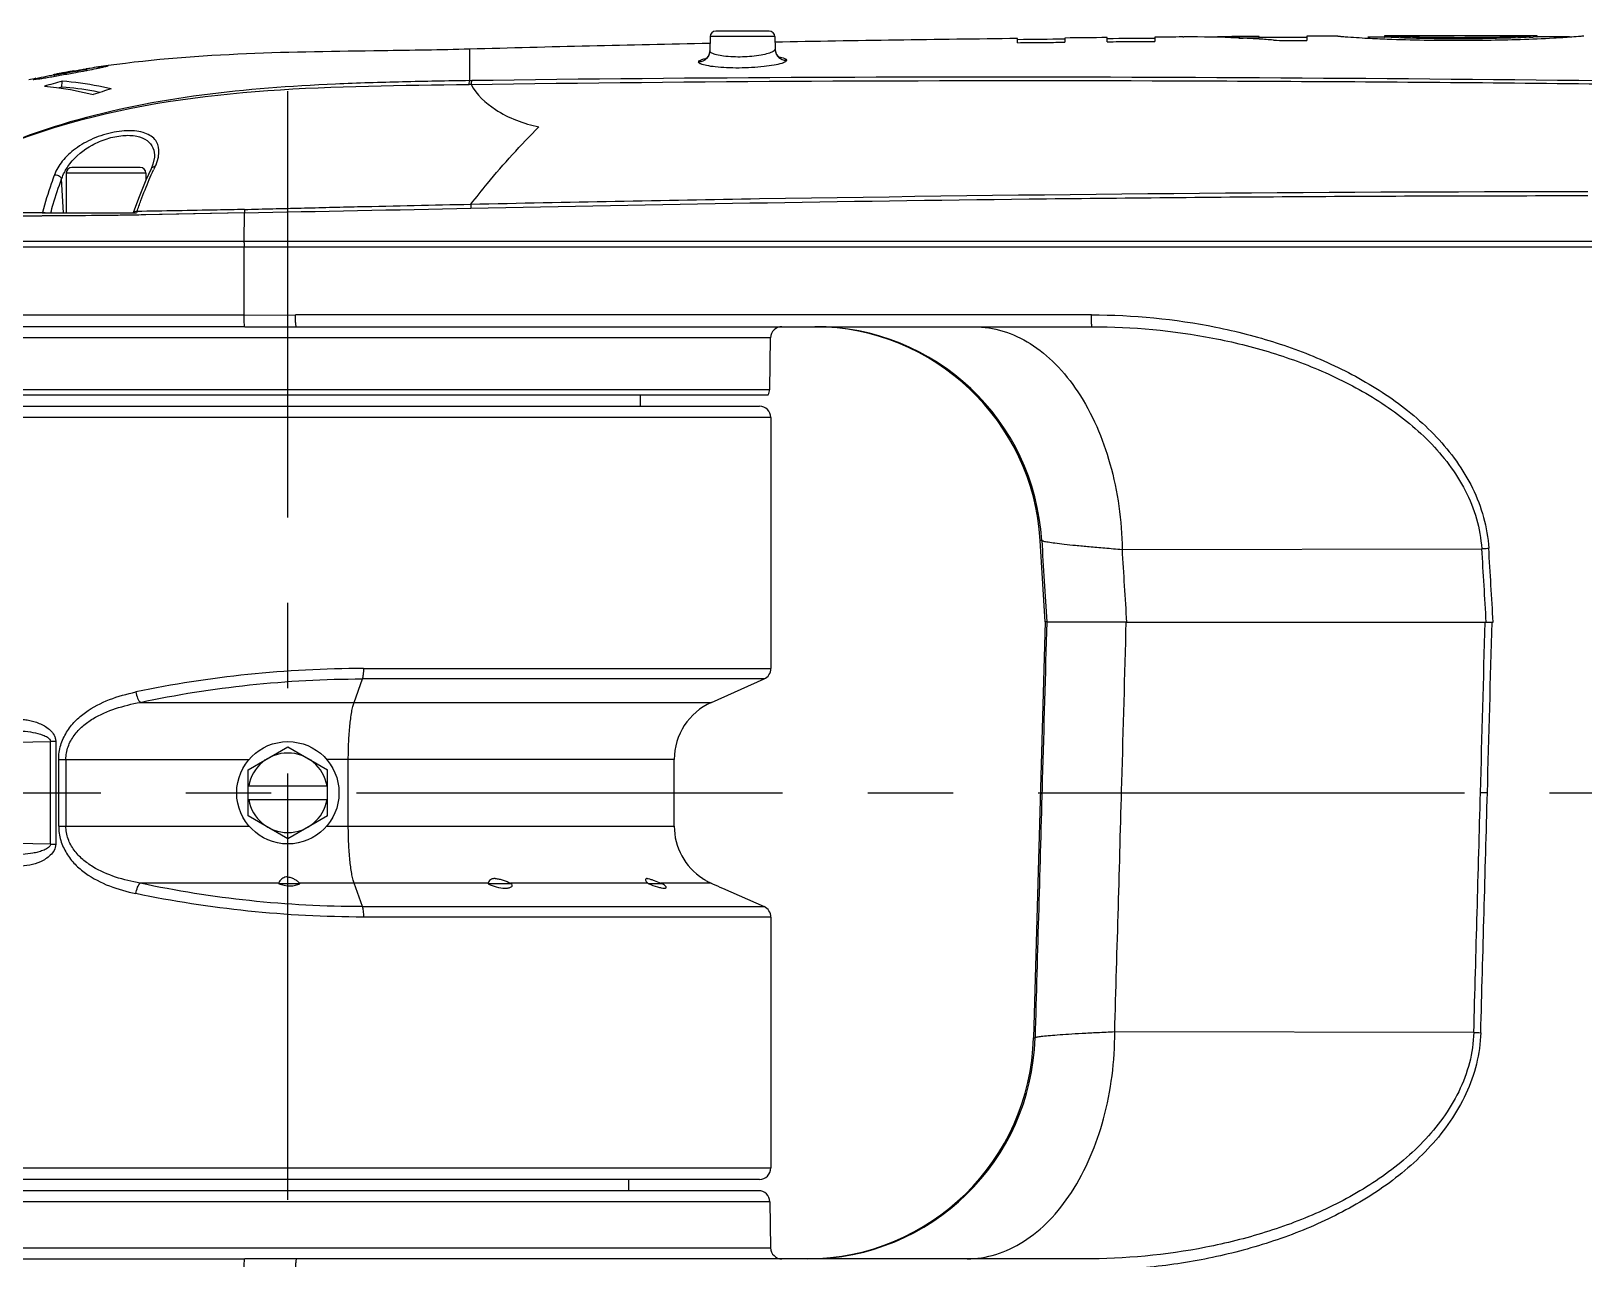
# Model space of a CAD drawing. Header units: millimetres. Extents: x 5828 to 6704, y 123 to 421.
# Drawn here: x 6399.22 to 6406.06, y 307.46 to 312.86 of the extents above; entities that cross this region are included whole.
import ezdxf

# ---------------------------------------------------------------- set-up
doc = ezdxf.new("R2010")
doc.units = ezdxf.units.MM
doc.linetypes.add('CENTER', pattern=[0.6, 0.375, -0.075, 0.075, -0.075])
doc.layers.add('中心线', color=7, linetype='Continuous')
doc.layers.add('外形图', color=7, linetype='Continuous')

msp = doc.modelspace()

# ---------------------------------------------------------------- linework, layer by layer
at = {"layer": '中心线', "linetype": 'CENTER', "ltscale": 5}
for p, q in [((6400.3543, 304.7251), (6400.3543, 314.4352)), ((6394.656, 309.5148), (6434.3945, 309.5148))]:
    msp.add_line(p, q, dxfattribs=at)
at = {"layer": '外形图', "color": 7, "linetype": 'Continuous'}
for p, q in [((6402.2123, 312.8105), (6402.21, 312.8105)), ((6402.2123, 312.81), (6402.21, 312.81)), ((6402.2118, 312.8402), (6402.2107, 312.7777)), ((6402.4969, 312.8402), (6402.2118, 312.8402)), ((6402.4719, 312.8648), (6402.2368, 312.8648)), ((6402.4969, 312.8402), (6402.4979, 312.7851)), ((6403.5645, 312.8137), (6403.5645, 312.8319)), ((6403.7726, 312.8342), (6403.7726, 312.816)), ((6403.9588, 312.8178), (6403.9588, 312.8361)), ((6404.1685, 312.8379), (6404.1685, 312.8196)), ((6404.2921, 312.8389), (6404.296, 312.8389)), ((6404.2921, 312.8389), (6404.296, 312.8389)), ((6404.5393, 312.8344), (6404.558, 312.8335)), ((6404.5393, 312.8342), (6404.558, 312.8335)), ((6404.5434, 312.8406), (6404.5395, 312.8406)), ((6404.5434, 312.8406), (6404.5395, 312.8406)), ((6404.5434, 312.8406), (6404.5395, 312.8406)), ((6404.5395, 312.8356), (6404.5434, 312.8356)), ((6404.6285, 312.8353), (6404.6285, 312.8403)), ((6404.7559, 312.8235), (6404.8382, 312.8239)), ((6404.8382, 312.8422), (6404.8382, 312.8239)), ((6404.9738, 312.8428), (6404.9736, 312.8427)), ((6405.1799, 312.8385), (6405.106, 312.8383)), ((6405.1799, 312.8435), (6405.1799, 312.8385)), ((6405.18, 312.8435), (6405.1799, 312.8435)), ((6405.1799, 312.8435), (6405.1799, 312.8435)), ((6405.1799, 312.8385), (6405.1802, 312.8385)), ((6405.1804, 312.8435), (6405.18, 312.8435)), ((6405.1802, 312.8385), (6405.1804, 312.8385)), ((6405.1804, 312.8385), (6405.1804, 312.8435)), ((6405.1807, 312.8435), (6405.1804, 312.8435)), ((6405.1805, 312.8435), (6405.1804, 312.8435)), ((6405.5161, 312.8308), (6405.5161, 312.8358)), ((6405.8503, 312.8443), (6405.8334, 312.8433)), ((6405.8503, 312.8393), (6405.8334, 312.8383)), ((6405.8503, 312.8443), (6405.8453, 312.844)), ((6405.8503, 312.8393), (6405.8453, 312.839)), ((6405.8503, 312.8393), (6405.8503, 312.8443)), ((6405.8503, 312.8393), (6405.8506, 312.8393)), ((6405.8507, 312.8443), (6405.8504, 312.8443)), ((6405.8506, 312.8393), (6405.8507, 312.8393)), ((6405.8507, 312.8393), (6405.8507, 312.8443)), ((6405.9244, 312.8393), (6405.8507, 312.8393)), ((6405.9194, 312.8393), (6405.9016, 312.8393)), ((6405.9933, 312.8392), (6405.9244, 312.8393)), ((6406.057, 312.8442), (6406.057, 312.8442)), ((6401.1543, 312.6467), (6401.1543, 312.7853)), ((6399.3275, 312.6661), (6399.3276, 312.6724)), ((6399.3694, 312.682), (6399.3761, 312.6832)), ((6399.4093, 312.6892), (6399.4117, 312.6896)), ((6399.4133, 312.6816), (6399.4219, 312.6832)), ((6399.4652, 312.6912), (6399.4692, 312.6919)), ((6399.4678, 312.6917), (6399.4677, 312.6979)), ((6399.4692, 312.6919), (6399.4739, 312.6928)), ((6399.5206, 312.7021), (6399.5207, 312.7068)), ((6399.3605, 312.6181), (6399.3607, 312.6443)), ((6399.5016, 312.5999), (6399.5005, 312.6001)), ((6399.5016, 312.5999), (6399.5005, 312.6001)), ((6399.7043, 312.2648), (6399.4043, 312.2648)), ((6399.7523, 312.259), (6399.7522, 312.2589)), ((6399.7672, 312.3107), (6399.7672, 312.3107)), ((6399.3664, 312.0648), (6399.359, 312.2144)), ((6399.3793, 312.2398), (6399.3793, 312.0648)), ((6399.7293, 312.2398), (6399.3793, 312.2398)), ((6399.7293, 312.2398), (6399.7293, 312.2085)), ((6399.6967, 312.1287), (6399.673, 312.0648)), ((6399.3832, 312.0522), (6399.2724, 312.0515)), ((6399.2736, 312.0648), (6399.6887, 312.0648)), ((6399.3832, 312.0522), (6399.2737, 312.0516)), ((6399.6877, 312.0557), (6399.672, 312.0554)), ((6400.1631, 312.0653), (6399.7287, 312.0564)), ((6400.1631, 312.0653), (6399.7891, 312.0576)), ((6400.1626, 311.9409), (6400.1631, 312.0653)), ((6413.3045, 311.9148), (6398.1535, 311.9148)), ((6398.1546, 311.9409), (6411.8799, 311.9409)), ((6400.1615, 311.6159), (6398.1418, 311.6159)), ((6400.1615, 311.6159), (6400.3876, 311.6166)), ((6403.89, 311.6166), (6400.3876, 311.6166)), ((6400.1654, 311.5645), (6398.186, 311.5645)), ((6402.4785, 311.5157), (6398.2302, 311.5157)), ((6400.3912, 311.5648), (6403.8928, 311.5648)), ((6402.4745, 311.2889), (6402.4785, 311.5157)), ((6398.2342, 311.2889), (6402.4745, 311.2889)), ((6398.2408, 311.2648), (6402.4678, 311.2648)), ((6401.9043, 311.2648), (6401.9043, 311.2148)), ((6397.8543, 311.2148), (6402.4293, 311.2148)), ((6402.4793, 311.1648), (6398.3853, 311.1648)), ((6402.4793, 311.1648), (6402.4793, 310.0612)), ((6403.6865, 310.2666), (6403.6649, 310.625)), ((6403.6713, 310.625), (6403.6649, 310.625)), ((6404.0251, 310.5853), (6405.6073, 310.5882)), ((6403.6865, 310.2666), (6403.6354, 308.4369)), ((6403.6931, 310.2666), (6403.6865, 310.2666)), ((6404.0438, 310.2648), (6405.6578, 310.2648)), ((6400.6458, 309.9124), (6400.6821, 310.0155)), ((6402.4496, 310.0155), (6400.6821, 310.0155)), ((6400.6868, 310.0612), (6402.4793, 310.0612)), ((6402.2176, 309.9124), (6402.4496, 310.0155)), ((6399.7042, 309.9124), (6402.2176, 309.9124)), ((6398.5999, 309.7285), (6399.3096, 309.7406)), ((6399.3096, 309.289), (6399.3096, 309.7406)), ((6399.3328, 309.7406), (6399.3096, 309.7406)), ((6399.3328, 309.7406), (6399.3328, 309.289)), ((6399.346, 309.3685), (6399.346, 309.6611)), ((6399.346, 309.6611), (6400.1834, 309.6611)), ((6399.3775, 309.6611), (6399.3775, 309.3685)), ((6400.1793, 309.6158), (6400.3543, 309.7169)), ((6400.3543, 309.7169), (6400.5293, 309.6158)), ((6402.0543, 309.6611), (6400.5253, 309.6611)), ((6400.6203, 309.3685), (6400.6203, 309.6611)), ((6402.0543, 309.3685), (6402.0543, 309.6611)), ((6400.1793, 309.4138), (6400.1793, 309.6158)), ((6400.5293, 309.4138), (6400.5293, 309.6158)), ((6400.1793, 309.5448), (6400.5293, 309.5448)), ((6400.1793, 309.4848), (6400.5293, 309.4848)), ((6400.3543, 309.3127), (6400.1793, 309.4138)), ((6400.5293, 309.4138), (6400.3543, 309.3127)), ((6399.346, 309.3685), (6400.1834, 309.3685)), ((6400.5253, 309.3685), (6402.0543, 309.3685)), ((6399.3096, 309.289), (6398.5999, 309.3011)), ((6399.3096, 309.289), (6399.3328, 309.289)), ((6400.3145, 309.1172), (6399.7042, 309.1172)), ((6400.407, 309.1148), (6400.3147, 309.1148)), ((6401.2361, 309.1172), (6400.4054, 309.1172)), ((6400.6821, 309.0141), (6400.6458, 309.1172)), ((6401.3401, 309.1148), (6401.2363, 309.1148)), ((6401.9387, 309.1172), (6401.335, 309.1172)), ((6401.3418, 309.1089), (6401.3401, 309.1148)), ((6402.0018, 309.1148), (6401.9419, 309.1148)), ((6402.2168, 309.1172), (6401.9958, 309.1172)), ((6402.1799, 309.1377), (6402.1805, 309.1373)), ((6402.1805, 309.1373), (6402.1809, 309.137)), ((6402.2168, 309.1172), (6402.2221, 309.1148)), ((6402.2668, 309.0954), (6402.4496, 309.0141)), ((6400.6821, 309.0141), (6402.4496, 309.0141)), ((6402.4793, 308.9684), (6400.6868, 308.9684)), ((6402.4793, 308.9684), (6402.4793, 307.8648)), ((6403.6354, 308.4369), (6403.6418, 308.4369)), ((6405.572, 308.4608), (6403.993, 308.463)), ((6402.4292, 307.8148), (6397.8543, 307.8148)), ((6398.3853, 307.8648), (6402.4793, 307.8648)), ((6401.8543, 307.7648), (6401.8543, 307.8148)), ((6402.425, 307.7648), (6398.2837, 307.7648)), ((6402.475, 307.7157), (6398.2337, 307.7157)), ((6402.475, 307.7157), (6402.4785, 307.5139)), ((6398.2302, 307.5139), (6402.4785, 307.5139)), ((6398.186, 307.4651), (6400.1654, 307.4651)), ((6403.8573, 307.4648), (6400.392, 307.4648))]:
    msp.add_line(p, q, dxfattribs=at)
for points in [[(6402.2107, 312.7777), (6402.2105, 312.775), (6402.2044, 312.7553), (6402.1943, 312.7439), (6402.1905, 312.7414)], [(6402.5167, 312.7487), (6402.5197, 312.7478), (6402.5146, 312.7509), (6402.504, 312.7631), (6402.4979, 312.7851)], [(6399.7522, 312.2589), (6399.7296, 312.2091), (6399.6967, 312.1287)], [(6399.7672, 312.3107), (6399.7605, 312.2788), (6399.7523, 312.259)]]:
    msp.add_lwpolyline(points, dxfattribs=at)
msp.add_circle((6400.3543, 309.5148), 0.225, dxfattribs=at)
for centre, radius, start, end in [((6405.098, 169.2765), 143.563, 91.152641, 91.57409), ((6402.2368, 312.8398), 0.025, 90, 179), ((6402.4719, 312.8398), 0.025, 1, 90), ((6405.4392, 151.4124), 161.4304, 90.665425, 91.044195), ((6405.6634, 130.9902), 181.8488, 90.471019, 90.537087), ((6404.3282, 308.0413), 4.7977, 87.47811, 90.38385), ((6404.569, 308.0832), 4.7575, 90.35515, 91.87536), ((6405.6634, 130.9902), 181.8488, 90.354116, 90.365328), ((6405.7136, 123.5373), 189.3019, 90.354201, 90.365993), ((6404.5678, 307.7165), 5.1242, 89.32075, 90.27299), ((6404.3279, 308.0345), 4.8046, 86.41681, 87.25489), ((6404.3275, 308.0292), 4.8098, 85.66874, 86.4168), ((6405.7136, 123.5373), 189.3019, 90.264975, 90.328428), ((6405.673, 315.5877), 2.7541, 272.97088, 273.33884), ((6402.2493, 312.4878), 0.2625, 101.62231, 102.09554), ((6402.547, 312.786), 0.0492, 207.27027, 210.35454), ((6402.4693, 312.4844), 0.2703, 79.90537, 81.14785), ((6400.014, 309.2262), 3.5138, 101.26469, 102.83015), ((6399.643, 311.1179), 1.5877, 101.04181, 101.68098), ((6399.8001, 310.3185), 2.4024, 100.62548, 101.06858), ((6399.9607, 309.4676), 3.2684, 100.42322, 100.64106), ((6400.0977, 308.7194), 4.029, 99.96569, 100.31794), ((6400.1046, 308.6813), 4.0678, 99.84116, 99.9685), ((6397.5092, 323.1307), 10.6212, 280.37494, 280.61253), ((6400.5075, 306.4243), 6.3596, 99.27053, 99.42411), ((6400.1928, 308.3664), 4.3922, 98.80302, 99.30072), ((6399.9282, 310.0717), 2.6665, 98.61076, 98.79127), ((6399.7538, 311.2312), 1.4939, 98.08964, 98.65418), ((6400.2164, 307.9641), 4.7936, 97.82017, 98.06968), ((6399.9779, 309.3205), 3.416, 102.38805, 102.90458), ((6400.0365, 310.1501), 2.5841, 105.15866, 106.9578), ((6400.0567, 310.0686), 2.6429, 105.27327, 105.54377), ((6400.2971, 310.15), 2.5635, 106.33156, 108.15646), ((6399.2436, 311.2224), 1.4015, 78.38375, 79.39421), ((6399.4043, 312.2398), 0.025, 90, 180), ((6399.7043, 312.2398), 0.025, 0, 90), ((6400.1925, 312.0493), 0.4758, 152.68901, 154.47715), ((6399.6328, 312.3398), 0.1547, 332.20281, 347.3646), ((6399.6298, 312.3404), 0.1579, 347.40428, 350.60946), ((6398.9801, 351.8796), 39.8135, 269.43634, 270.42385), ((6402.5285, 311.5148), 0.05, 90, 179), ((6402.6667, 310.5648), 1, 3.45, 89.61426), ((6402.6733, 310.565), 0.9998, 3.43872, 89.98956), ((6402.4245, 311.2898), 0.05, 330, 359), ((6402.4293, 311.1648), 0.05, 0, 90), ((6469.8183, 314.5365), 65.9123, 183.436706, 183.715841), ((6095.2338, 318.3298), 308.9146, 358.373387, 358.503979), ((6402.4293, 310.0612), 0.05, 293.96249, 0), ((6402.3293, 309.6611), 0.275, 113.96249, 180), ((6400.3543, 309.5148), 0.175, 9.87089, 170.12911), ((6400.3543, 309.5148), 0.175, 189.87089, 350.12911), ((6405.507, 300.7412), 8.7745, 89.18213, 89.38062), ((6402.3293, 309.3685), 0.275, 180, 237.08222), ((6401.2307, 308.8913), 0.2488, 64.33784, 65.20483), ((6401.2313, 308.8927), 0.2473, 63.90434, 64.33526), ((6402.0315, 309.2385), 0.1527, 232.5949, 234.11409), ((6401.7467, 308.4877), 0.6771, 67.86344, 68.41271), ((6402.324, 309.3541), 0.26, 236.57217, 236.9706), ((6402.3266, 309.3581), 0.2648, 236.9672, 237.20064), ((6402.3254, 309.3562), 0.2626, 237.20058, 237.75536), ((6402.3256, 309.3565), 0.2629, 237.75568, 238.16091), ((6402.3245, 309.3548), 0.2609, 238.16031, 239.43686), ((6402.3235, 309.3531), 0.2589, 239.43658, 241.1394), ((6402.3228, 309.3517), 0.2573, 241.13929, 242.57757), ((6402.3224, 309.351), 0.2565, 242.57757, 245.68784), ((6404.5345, 314.3708), 5.7421, 246.2528, 246.73929), ((6402.4293, 308.9684), 0.05, 0, 66.03751), ((6402.6358, 308.4648), 1, 270.38676, 358.4), ((6402.6424, 308.4646), 0.9998, 270.01097, 358.41089), ((6405.656, 310.3666), 1.9076, 267.48952, 268.40291), ((6402.4293, 307.8648), 0.05, 270, 0), ((6402.425, 307.7148), 0.05, 1, 90), ((6402.5285, 307.5148), 0.05, 181, 270)]:
    msp.add_arc(centre, radius, start, end, dxfattribs=at)
for centre, major_axis, ratio, start_param, end_param in [((6400.3625, 309.1102), (0.0474, -0.0115), 0.611382, -2.990145, -2.91125), ((6400.3543, 309.1333), (0.0625, -0.0054), 0.436363, 4.062906, 5.75105), ((6400.3625, 309.1102), (0.0474, -0.0115), 0.611382, 0.527399, 0.606294)]:
    msp.add_ellipse(centre, major_axis=major_axis, ratio=ratio, start_param=start_param, end_param=end_param, dxfattribs=at)
for points in [[(6403.7726, 312.8292), (6403.7032, 312.8285), (6403.6338, 312.8277), (6403.5644, 312.8269)], [(6403.9588, 312.8361), (6403.8967, 312.8355), (6403.8347, 312.8349), (6403.7726, 312.8342)], [(6404.2921, 312.8389), (6404.2509, 312.8386), (6404.2097, 312.8383), (6404.1685, 312.8379)], [(6404.5434, 312.8356), (6404.552, 312.8356), (6404.5606, 312.8356), (6404.5692, 312.8356)], [(6404.5692, 312.8356), (6404.5791, 312.8356), (6404.589, 312.8357), (6404.5989, 312.8356)], [(6404.5989, 312.8356), (6404.6088, 312.8356), (6404.6187, 312.8354), (6404.6285, 312.8353)], [(6404.9739, 312.8428), (6404.9286, 312.8426), (6404.8834, 312.8424), (6404.8382, 312.8422)], [(6405.5161, 312.8442), (6405.404, 312.844), (6405.292, 312.8438), (6405.1799, 312.8435)], [(6405.8507, 312.8443), (6405.7391, 312.8444), (6405.6276, 312.8443), (6405.5161, 312.8442)], [(6402.4979, 312.7851), (6402.498, 312.7777), (6402.4999, 312.7701), (6402.5033, 312.7635)], [(6402.5046, 312.7612), (6402.51, 312.7519), (6402.519, 312.7442), (6402.529, 312.7402)], [(6402.529, 312.7402), (6402.5352, 312.7377), (6402.5421, 312.7364), (6402.5488, 312.7365)], [(6399.5005, 312.6001), (6399.4543, 312.6088), (6399.4075, 312.615), (6399.3605, 312.6181)], [(6401.1605, 312.6302), (6401.1575, 312.6305), (6401.1545, 312.6301), (6401.1514, 312.6301)], [(6401.1543, 312.6467), (6401.1574, 312.6467), (6401.1604, 312.6469), (6401.1634, 312.6468)], [(6399.3539, 312.2227), (6399.3562, 312.2203), (6399.358, 312.2175), (6399.359, 312.2144)], [(6399.2746, 312.0673), (6399.2742, 312.0665), (6399.2739, 312.0656), (6399.2737, 312.0648)], [(6399.2746, 312.0673), (6399.2785, 312.0677), (6399.2825, 312.0675), (6399.2864, 312.0666)], [(6399.677, 312.0683), (6399.6756, 312.0674), (6399.6742, 312.0663), (6399.6733, 312.0648)], [(6399.7287, 312.0564), (6399.715, 312.0562), (6399.7013, 312.0559), (6399.6877, 312.0557)], [(6399.6899, 312.0711), (6399.6894, 312.069), (6399.6891, 312.0669), (6399.6888, 312.0648)], [(6400.1631, 312.0653), (6400.4952, 312.0727), (6400.8274, 312.0787), (6401.1596, 312.0857)], [(6400.1615, 311.6159), (6400.1618, 311.7156), (6400.1622, 311.8152), (6400.1625, 311.9148)], [(6400.1654, 311.5645), (6400.2409, 311.5645), (6400.3164, 311.5648), (6400.3919, 311.5648)], [(6403.6713, 310.625), (6403.6786, 310.5055), (6403.6859, 310.3861), (6403.6931, 310.2666)], [(6405.6273, 310.2648), (6405.6209, 310.3726), (6405.6144, 310.4804), (6405.6079, 310.5882)], [(6405.6578, 310.2648), (6405.6513, 310.3733), (6405.6448, 310.4818), (6405.6382, 310.5903)], [(6403.6932, 310.2656), (6403.6868, 310.0344), (6403.6804, 309.8031), (6403.6739, 309.5719)], [(6405.6018, 309.5152), (6405.6088, 309.7651), (6405.6156, 310.0149), (6405.6224, 310.2648)], [(6405.6322, 309.5148), (6405.6392, 309.7648), (6405.646, 310.0148), (6405.6527, 310.2648)], [(6403.6739, 309.5719), (6403.6633, 309.1935), (6403.6526, 308.8152), (6403.6418, 308.4369)], [(6403.9926, 308.463), (6404.0032, 308.829), (6404.0137, 309.195), (6404.0239, 309.561)], [(6405.5724, 308.4608), (6405.5824, 308.8122), (6405.5922, 309.1637), (6405.6018, 309.5152)], [(6405.6028, 308.4597), (6405.6128, 308.8114), (6405.6226, 309.1631), (6405.6322, 309.5148)], [(6401.2361, 309.1172), (6401.2361, 309.1164), (6401.2362, 309.1156), (6401.2363, 309.1148)], [(6400.3919, 307.4648), (6400.3164, 307.4648), (6400.2409, 307.4651), (6400.1654, 307.4651)]]:
    msp.add_open_spline(points, degree=3, dxfattribs=at)
for points, knots in [([(6403.5645, 312.8137), (6403.5818, 312.8139), (6403.6252, 312.8152), (6403.6946, 312.8143), (6403.7466, 312.8157), (6403.7726, 312.816)], [0, 0, 0, 0, 0.250005, 0.625001, 1, 1, 1, 1]), ([(6403.9588, 312.8178), (6403.9763, 312.8179), (6404.02, 312.819), (6404.0899, 312.8182), (6404.1423, 312.8194), (6404.1685, 312.8196)], [0, 0, 0, 0, 0.250003, 0.625001, 1, 1, 1, 1]), ([(6404.6908, 312.8253), (6404.6951, 312.825), (6404.7168, 312.8237), (6404.7385, 312.8234), (6404.7559, 312.8235)], [0, 0, 0, 0, 0.200818, 1, 1, 1, 1]), ([(6404.9736, 312.8427), (6404.9737, 312.8424), (6404.9754, 312.8428), (6404.9774, 312.8421), (6404.982, 312.842), (6404.9853, 312.8416), (6404.9873, 312.8414)], [0, 0, 0, 0, 0.063907, 0.252291, 0.564573, 1, 1, 1, 1]), ([(6404.9873, 312.8414), (6404.9935, 312.8409), (6405.033, 312.8379), (6405.0726, 312.8355), (6405.106, 312.8336)], [0, 0, 0, 0, 0.15727, 1, 1, 1, 1]), ([(6405.106, 312.8336), (6405.1344, 312.8321), (6405.271, 312.826), (6405.4078, 312.8243), (6405.5161, 312.8244)], [0, 0, 0, 0, 0.207972, 1, 1, 1, 1]), ([(6405.2162, 312.8365), (6405.2112, 312.8367), (6405.1992, 312.8374), (6405.1873, 312.838), (6405.1804, 312.8385)], [0, 0, 0, 0, 0.423968, 1, 1, 1, 1]), ([(6405.5161, 312.8358), (6405.4348, 312.8357), (6405.3229, 312.8369), (6405.211, 312.8414), (6405.1805, 312.8435)], [0, 0, 0, 0, 0.726524, 1, 1, 1, 1]), ([(6405.5161, 312.8308), (6405.4852, 312.8307), (6405.3853, 312.831), (6405.2853, 312.8331), (6405.2162, 312.8365)], [0, 0, 0, 0, 0.308497, 1, 1, 1, 1]), ([(6405.8334, 312.8433), (6405.819, 312.8424), (6405.7133, 312.8371), (6405.6074, 312.8359), (6405.5161, 312.8358)], [0, 0, 0, 0, 0.136666, 1, 1, 1, 1]), ([(6405.8158, 312.8373), (6405.7994, 312.8364), (6405.6996, 312.832), (6405.5996, 312.8309), (6405.5161, 312.8308)], [0, 0, 0, 0, 0.164082, 1, 1, 1, 1]), ([(6405.5161, 312.8244), (6405.554, 312.8244), (6405.6901, 312.8253), (6405.8263, 312.8293), (6405.9244, 312.8348)], [0, 0, 0, 0, 0.278349, 1, 1, 1, 1]), ([(6405.9244, 312.8348), (6405.9376, 312.8356), (6405.9769, 312.838), (6406.0163, 312.8408), (6406.0423, 312.8428)], [0, 0, 0, 0, 0.336545, 1, 1, 1, 1]), ([(6406.0423, 312.8428), (6406.0445, 312.843), (6406.048, 312.8434), (6406.053, 312.8435), (6406.055, 312.8443), (6406.057, 312.8438), (6406.057, 312.8442)], [0, 0, 0, 0, 0.435705, 0.748173, 0.936538, 1, 1, 1, 1]), ([(6401.1543, 312.7854), (6401.0262, 312.7818), (6400.6987, 312.7767), (6400.1679, 312.7708), (6399.7656, 312.7408), (6399.5642, 312.7131)], [0, 0, 0, 0, 0.241522, 0.616985, 1, 1, 1, 1]), ([(6402.2107, 312.7777), (6402.2105, 312.7653), (6402.1997, 312.7398), (6402.1741, 312.7293), (6402.1617, 312.7291)], [0, 0, 0, 0, 0.49808, 1, 1, 1, 1]), ([(6402.1617, 312.7291), (6402.1617, 312.7298), (6402.1632, 312.7341), (6402.1678, 312.7361), (6402.171, 312.7375)], [0, 0, 0, 0, 0.171528, 1, 1, 1, 1]), ([(6402.171, 312.7375), (6402.1725, 312.7382), (6402.1801, 312.7411), (6402.188, 312.743), (6402.1943, 312.7444)], [0, 0, 0, 0, 0.201501, 1, 1, 1, 1]), ([(6402.2194, 312.7679), (6402.2181, 312.7687), (6402.2144, 312.7708), (6402.2106, 312.7747), (6402.2107, 312.7777)], [0, 0, 0, 0, 0.33748, 1, 1, 1, 1]), ([(6402.4891, 312.7749), (6402.4827, 312.7711), (6402.4653, 312.7649), (6402.4206, 312.7549), (6402.3546, 312.7494), (6402.2884, 312.7514), (6402.2434, 312.7591), (6402.2259, 312.7644), (6402.2194, 312.7679)], [0, 0, 0, 0, 0.081776, 0.198784, 0.500718, 0.802751, 0.919311, 1, 1, 1, 1]), ([(6402.4979, 312.7851), (6402.4979, 312.7843), (6402.4967, 312.7796), (6402.4924, 312.7768), (6402.4891, 312.7749)], [0, 0, 0, 0, 0.184699, 1, 1, 1, 1]), ([(6402.5167, 312.7505), (6402.5248, 312.749), (6402.5351, 312.7473), (6402.5487, 312.7403), (6402.5488, 312.7365)], [0, 0, 0, 0, 0.6872, 1, 1, 1, 1]), ([(6402.5488, 312.7365), (6402.5488, 312.7336), (6402.5405, 312.727), (6402.5328, 312.7246), (6402.5272, 312.7228)], [0, 0, 0, 0, 0.332287, 1, 1, 1, 1]), ([(6399.2337, 312.6523), (6399.236, 312.6522), (6399.2426, 312.6529), (6399.2552, 312.6544), (6399.2732, 312.657), (6399.306, 312.6623), (6399.3532, 312.6707), (6399.3927, 312.6778), (6399.4133, 312.6816)], [0, 0, 0, 0, 0.038572, 0.108779, 0.209194, 0.338556, 0.655635, 1, 1, 1, 1]), ([(6399.4677, 312.6979), (6399.4677, 312.6976), (6399.4663, 312.6973), (6399.4645, 312.6965), (6399.4603, 312.6955), (6399.4546, 312.694), (6399.4464, 312.6922), (6399.4312, 312.6891), (6399.4088, 312.6848), (6399.3812, 312.68), (6399.3566, 312.6758), (6399.3391, 312.6734), (6399.3303, 312.6722), (6399.3276, 312.6724)], [0, 0, 0, 0, 0.005892, 0.022081, 0.049754, 0.090992, 0.149162, 0.225335, 0.417269, 0.627988, 0.814529, 0.942301, 1, 1, 1, 1]), ([(6399.4117, 312.6896), (6399.4203, 312.691), (6399.4323, 312.6931), (6399.4469, 312.6955), (6399.455, 312.6967), (6399.4606, 312.6975), (6399.4647, 312.698), (6399.4663, 312.698), (6399.4677, 312.6981), (6399.4677, 312.6979)], [0, 0, 0, 0, 0.458158, 0.644234, 0.788707, 0.888298, 0.951875, 0.987947, 1, 1, 1, 1]), ([(6399.4739, 312.6928), (6399.4865, 312.6952), (6399.5043, 312.6987), (6399.5263, 312.7032), (6399.5391, 312.7059), (6399.5493, 312.7082), (6399.5569, 312.7098), (6399.5613, 312.7113), (6399.5638, 312.7117), (6399.5643, 312.7123)], [0, 0, 0, 0, 0.415925, 0.586367, 0.728594, 0.841611, 0.924719, 0.977592, 1, 1, 1, 1]), ([(6399.5643, 312.7123), (6399.5643, 312.7128), (6399.5616, 312.7122), (6399.5587, 312.7124), (6399.5516, 312.7113), (6399.5466, 312.7107), (6399.5435, 312.7102)], [0, 0, 0, 0, 0.060648, 0.244241, 0.556204, 1, 1, 1, 1]), ([(6413.1543, 312.3688), (6412.1583, 312.464), (6410.1595, 312.5823), (6406.1608, 312.6539), (6403.1616, 312.6749), (6401.1634, 312.6468)], [0, 0, 0, 0, 0.250185, 0.500313, 1, 1, 1, 1]), ([(6402.1711, 312.7204), (6402.1697, 312.721), (6402.166, 312.7229), (6402.1617, 312.7263), (6402.1617, 312.7291)], [0, 0, 0, 0, 0.355025, 1, 1, 1, 1]), ([(6402.5272, 312.7228), (6402.5164, 312.7193), (6402.4905, 312.7137), (6402.4281, 312.7051), (6402.3578, 312.7016), (6402.2863, 312.7029), (6402.2383, 312.7063), (6402.2005, 312.7117), (6402.1791, 312.7168), (6402.1711, 312.7204)], [0, 0, 0, 0, 0.094376, 0.220607, 0.526373, 0.680476, 0.817818, 0.927093, 1, 1, 1, 1]), ([(6401.1543, 312.6467), (6401.0559, 312.6453), (6400.859, 312.6418), (6400.4654, 312.6301), (6399.9739, 312.5942), (6399.3923, 312.483), (6399.0225, 312.337), (6398.8509, 312.2409)], [0, 0, 0, 0, 0.125035, 0.250106, 0.500209, 0.750207, 1, 1, 1, 1]), ([(6398.8509, 312.2409), (6399.0224, 312.3361), (6399.7622, 312.6221), (6400.5639, 312.6224), (6401.1514, 312.6301)], [0, 0, 0, 0, 0.25034, 1, 1, 1, 1]), ([(6399.2828, 312.6218), (6399.3008, 312.6205), (6399.3734, 312.6134), (6399.4451, 312.5992), (6399.4983, 312.5859)], [0, 0, 0, 0, 0.248071, 1, 1, 1, 1]), ([(6399.5762, 312.6101), (6399.5584, 312.6144), (6399.4874, 312.6302), (6399.415, 312.6407), (6399.3607, 312.6443)], [0, 0, 0, 0, 0.252229, 1, 1, 1, 1]), ([(6401.1514, 312.6301), (6401.1516, 312.6319), (6401.1523, 312.6375), (6401.1531, 312.6431), (6401.1543, 312.6467)], [0, 0, 0, 0, 0.329036, 1, 1, 1, 1]), ([(6401.1603, 312.6302), (6402.1594, 312.6449), (6403.6586, 312.6513), (6405.6578, 312.639), (6407.1581, 312.6208), (6408.6587, 312.5964), (6410.1593, 312.555), (6411.6589, 312.4781), (6412.6567, 312.3954), (6413.1544, 312.343)], [0, 0, 0, 0, 0.249745, 0.374704, 0.499707, 0.624748, 0.749819, 0.874905, 1, 1, 1, 1]), ([(6401.1603, 312.6302), (6401.184, 312.5849), (6401.2771, 312.4998), (6401.3917, 312.4572), (6401.4592, 312.4433)], [0, 0, 0, 0, 0.425833, 1, 1, 1, 1]), ([(6401.1634, 312.6468), (6401.1631, 312.6459), (6401.1617, 312.6404), (6401.161, 312.6348), (6401.1605, 312.6302)], [0, 0, 0, 0, 0.170197, 1, 1, 1, 1]), ([(6399.7855, 312.3146), (6399.7884, 312.3318), (6399.7883, 312.3595), (6399.7693, 312.39), (6399.7464, 312.408), (6399.7156, 312.4204), (6399.6625, 312.4294), (6399.5869, 312.4231), (6399.4983, 312.3955), (6399.4202, 312.3517), (6399.3614, 312.297), (6399.335, 312.2539), (6399.3272, 312.2323)], [0, 0, 0, 0, 0.086698, 0.128919, 0.175384, 0.229523, 0.292934, 0.442483, 0.602927, 0.753215, 0.885163, 1, 1, 1, 1]), ([(6399.3954, 312.2816), (6399.4214, 312.3152), (6399.475, 312.358), (6399.5576, 312.3933), (6399.6245, 312.4076), (6399.6858, 312.4063), (6399.7351, 312.3884), (6399.7646, 312.3528), (6399.7679, 312.3244), (6399.7672, 312.3107)], [0, 0, 0, 0, 0.27549, 0.429342, 0.581271, 0.715477, 0.822756, 0.911165, 1, 1, 1, 1]), ([(6401.1599, 312.1034), (6401.1836, 312.134), (6401.2778, 312.252), (6401.3793, 312.3644), (6401.4592, 312.4433)], [0, 0, 0, 0, 0.256407, 1, 1, 1, 1]), ([(6399.3742, 312.2494), (6399.3758, 312.2521), (6399.3821, 312.2633), (6399.3894, 312.2739), (6399.3954, 312.2816)], [0, 0, 0, 0, 0.244307, 1, 1, 1, 1]), ([(6399.7697, 312.2676), (6399.7659, 312.2678), (6399.7588, 312.2667), (6399.7536, 312.2616), (6399.7523, 312.259)], [0, 0, 0, 0, 0.568702, 1, 1, 1, 1]), ([(6399.3272, 312.2323), (6399.3224, 312.2194), (6399.3028, 312.1651), (6399.2861, 312.1097), (6399.2746, 312.0673)], [0, 0, 0, 0, 0.238548, 1, 1, 1, 1]), ([(6399.3108, 312.0648), (6399.3145, 312.078), (6399.3289, 312.1283), (6399.3454, 312.1781), (6399.359, 312.2143)], [0, 0, 0, 0, 0.260699, 1, 1, 1, 1]), ([(6399.3272, 312.2323), (6399.3299, 312.2327), (6399.3396, 312.2325), (6399.3491, 312.2278), (6399.3539, 312.2227)], [0, 0, 0, 0, 0.276706, 1, 1, 1, 1]), ([(6399.359, 312.2144), (6399.36, 312.2173), (6399.3643, 312.2293), (6399.3697, 312.2409), (6399.3742, 312.2494)], [0, 0, 0, 0, 0.244985, 1, 1, 1, 1]), ([(6399.6899, 312.0711), (6399.6958, 312.0872), (6399.7072, 312.1192), (6399.7254, 312.1659), (6399.7439, 312.2109), (6399.7564, 312.2402), (6399.7631, 312.2543)], [0, 0, 0, 0, 0.261272, 0.515624, 0.761965, 1, 1, 1, 1]), ([(6401.1596, 312.0857), (6401.9781, 312.1028), (6403.2065, 312.1237), (6404.8448, 312.1388), (6405.6645, 312.141), (6406.0744, 312.1411)], [0, 0, 0, 0, 0.499728, 0.749813, 1, 1, 1, 1]), ([(6401.1599, 312.1039), (6401.5832, 312.1128), (6403.2213, 312.1437), (6404.8598, 312.1595), (6406.0747, 312.159)], [0, 0, 0, 0, 0.25845, 1, 1, 1, 1]), ([(6399.2724, 312.0515), (6399.2071, 312.0511), (6398.9772, 312.0497), (6398.7472, 312.0503), (6398.5826, 312.0518)], [0, 0, 0, 0, 0.284082, 1, 1, 1, 1]), ([(6399.672, 312.0554), (6399.6474, 312.055), (6399.5512, 312.0534), (6399.4549, 312.0527), (6399.3832, 312.0522)], [0, 0, 0, 0, 0.255355, 1, 1, 1, 1]), ([(6399.6899, 312.0711), (6399.6886, 312.0711), (6399.6842, 312.0711), (6399.6797, 312.07), (6399.677, 312.0683)], [0, 0, 0, 0, 0.296744, 1, 1, 1, 1]), ([(6400.1631, 312.0803), (6400.1231, 312.0794), (6399.9654, 312.0761), (6399.8076, 312.0737), (6399.6899, 312.0711)], [0, 0, 0, 0, 0.253747, 1, 1, 1, 1]), ([(6400.1631, 312.0802), (6400.1631, 312.0791), (6400.1629, 312.0741), (6400.163, 312.0691), (6400.1631, 312.0653)], [0, 0, 0, 0, 0.222429, 1, 1, 1, 1]), ([(6400.1631, 312.0802), (6400.2046, 312.0817), (6400.2876, 312.0834), (6400.4122, 312.0864), (6400.5368, 312.0897), (6400.786, 312.0955), (6400.9937, 312.0998), (6401.1598, 312.1034)], [0, 0, 0, 0, 0.124957, 0.249939, 0.374933, 0.499933, 1, 1, 1, 1]), ([(6401.1598, 312.1034), (6401.1598, 312.1022), (6401.1595, 312.0963), (6401.1595, 312.0903), (6401.1596, 312.0857)], [0, 0, 0, 0, 0.207958, 1, 1, 1, 1]), ([(6400.1629, 311.927), (6400.1629, 311.9281), (6400.1627, 311.9327), (6400.1626, 311.9373), (6400.1626, 311.9409)], [0, 0, 0, 0, 0.234684, 1, 1, 1, 1]), ([(6400.1648, 311.9148), (6400.1645, 311.9148), (6400.164, 311.9163), (6400.1636, 311.9184), (6400.1632, 311.9224), (6400.163, 311.9253), (6400.1629, 311.927)], [0, 0, 0, 0, 0.08048, 0.279594, 0.592238, 1, 1, 1, 1]), ([(6400.1654, 311.5645), (6400.1642, 311.566), (6400.1636, 311.5721), (6400.1622, 311.5829), (6400.1617, 311.5984), (6400.1615, 311.6098), (6400.1615, 311.6159)], [0, 0, 0, 0, 0.110622, 0.335405, 0.64581, 1, 1, 1, 1]), ([(6400.3919, 311.5648), (6400.3914, 311.5648), (6400.3907, 311.5666), (6400.3901, 311.5692), (6400.3893, 311.5742), (6400.3884, 311.5835), (6400.3877, 311.5979), (6400.3876, 311.6101), (6400.3876, 311.6166)], [0, 0, 0, 0, 0.025094, 0.083908, 0.177195, 0.301513, 0.623712, 1, 1, 1, 1]), ([(6403.89, 311.6166), (6404.0733, 311.6167), (6404.3494, 311.5903), (6404.705, 311.4989), (6404.9622, 311.3991), (6405.203, 311.2639), (6405.4161, 311.0875), (6405.5535, 310.8994), (6405.62, 310.7275), (6405.6355, 310.6361), (6405.6382, 310.5903)], [0, 0, 0, 0, 0.249889, 0.374931, 0.499973, 0.625003, 0.749958, 0.874786, 0.937384, 1, 1, 1, 1]), ([(6403.8927, 311.5648), (6403.8924, 311.5648), (6403.8921, 311.5667), (6403.8915, 311.5691), (6403.8911, 311.5742), (6403.8905, 311.5834), (6403.8901, 311.5979), (6403.89, 311.61), (6403.89, 311.6166)], [0, 0, 0, 0, 0.021678, 0.079398, 0.17248, 0.297152, 0.621172, 1, 1, 1, 1]), ([(6403.3752, 311.5639), (6403.4174, 311.564), (6403.5042, 311.5508), (6403.6269, 311.4931), (6403.7388, 311.4007), (6403.8735, 311.2309), (6403.9905, 310.9551), (6404.0234, 310.712), (6404.0251, 310.5853)], [0, 0, 0, 0, 0.098363, 0.201448, 0.312733, 0.433972, 0.704319, 1, 1, 1, 1]), ([(6403.8927, 311.5645), (6404.0708, 311.5647), (6404.3389, 311.5403), (6404.6852, 311.4549), (6404.9364, 311.3615), (6405.1725, 311.2345), (6405.3486, 311.095), (6405.4659, 310.96), (6405.5381, 310.8465), (6405.5888, 310.7216), (6405.6042, 310.6328), (6405.6073, 310.5882)], [0, 0, 0, 0, 0.249708, 0.374643, 0.4996, 0.624569, 0.74947, 0.812069, 0.874685, 0.937321, 1, 1, 1, 1]), ([(6403.6713, 310.625), (6403.672, 310.6242), (6403.675, 310.6229), (6403.6806, 310.6213), (6403.6891, 310.6196), (6403.7056, 310.6167), (6403.7328, 310.6129), (6403.7732, 310.6081), (6403.8234, 310.6028), (6403.8829, 310.5972), (6403.951, 310.5914), (6403.9992, 310.5874), (6404.0246, 310.5853)], [0, 0, 0, 0, 0.009367, 0.02593, 0.049988, 0.081587, 0.167219, 0.281823, 0.424079, 0.592497, 0.785312, 1, 1, 1, 1]), ([(6405.6079, 310.5882), (6405.6101, 310.5884), (6405.6202, 310.5892), (6405.6304, 310.5898), (6405.6382, 310.5903)], [0, 0, 0, 0, 0.221812, 1, 1, 1, 1]), ([(6403.6932, 310.2656), (6403.6932, 310.2659), (6403.6932, 310.2663), (6403.6932, 310.267), (6403.6932, 310.2664), (6403.6931, 310.2662)], [0, 0, 0, 0, 0.582018, 0.670461, 1, 1, 1, 1]), ([(6404.0446, 310.2648), (6403.9967, 310.265), (6403.9291, 310.265), (6403.8448, 310.265), (6403.7949, 310.265), (6403.7548, 310.265), (6403.7249, 310.2647), (6403.7056, 310.2652), (6403.6961, 310.265), (6403.6933, 310.2656)], [0, 0, 0, 0, 0.408844, 0.577597, 0.720024, 0.834558, 0.919952, 0.975284, 1, 1, 1, 1]), ([(6400.6868, 310.0612), (6400.5171, 310.0612), (6400.1809, 310.0435), (6399.8481, 309.9923), (6399.6852, 309.9581)], [0, 0, 0, 0, 0.504782, 1, 1, 1, 1]), ([(6399.7042, 309.9124), (6399.8631, 309.9466), (6400.188, 309.9978), (6400.5164, 310.0155), (6400.6821, 310.0155)], [0, 0, 0, 0, 0.495224, 1, 1, 1, 1]), ([(6400.6868, 310.0612), (6400.6868, 310.0521), (6400.6863, 310.0393), (6400.6843, 310.0241), (6400.683, 310.018), (6400.6821, 310.0155)], [0, 0, 0, 0, 0.592205, 0.828729, 1, 1, 1, 1]), ([(6399.346, 309.6611), (6399.346, 309.6823), (6399.3522, 309.7245), (6399.3783, 309.7819), (6399.4165, 309.8304), (6399.478, 309.8826), (6399.5684, 309.9284), (6399.6459, 309.9498), (6399.6852, 309.9581)], [0, 0, 0, 0, 0.130432, 0.258501, 0.383779, 0.507209, 0.752293, 1, 1, 1, 1]), ([(6399.6852, 309.9581), (6399.6871, 309.9486), (6399.6908, 309.9354), (6399.6979, 309.9204), (6399.702, 309.9145), (6399.7042, 309.9124)], [0, 0, 0, 0, 0.577933, 0.817315, 1, 1, 1, 1]), ([(6399.3775, 309.6611), (6399.3775, 309.6802), (6399.3844, 309.7183), (6399.412, 309.7683), (6399.4506, 309.809), (6399.5107, 309.8519), (6399.596, 309.8885), (6399.6678, 309.9057), (6399.7042, 309.9124)], [0, 0, 0, 0, 0.128564, 0.255192, 0.37988, 0.503565, 0.750539, 1, 1, 1, 1]), ([(6400.6203, 309.6611), (6400.6203, 309.6871), (6400.6214, 309.7372), (6400.6262, 309.807), (6400.6328, 309.8586), (6400.6397, 309.8923), (6400.6437, 309.9063), (6400.6458, 309.9124)], [0, 0, 0, 0, 0.308532, 0.59224, 0.828669, 0.923365, 1, 1, 1, 1]), ([(6399.1708, 309.8377), (6399.1788, 309.8375), (6399.1949, 309.8368), (6399.219, 309.8334), (6399.2429, 309.8271), (6399.2664, 309.8182), (6399.2891, 309.8062), (6399.3101, 309.7902), (6399.3244, 309.7722), (6399.3315, 309.755), (6399.333, 309.7454), (6399.3328, 309.7406)], [0, 0, 0, 0, 0.116921, 0.235115, 0.355076, 0.47697, 0.60129, 0.728891, 0.86109, 0.93014, 1, 1, 1, 1]), ([(6399.1432, 309.7878), (6399.1581, 309.7879), (6399.1881, 309.7869), (6399.2327, 309.7813), (6399.2659, 309.7733), (6399.2868, 309.7646), (6399.2969, 309.7591), (6399.306, 309.752), (6399.3097, 309.7445), (6399.3096, 309.7406)], [0, 0, 0, 0, 0.247524, 0.496393, 0.746653, 0.809638, 0.872859, 0.936441, 1, 1, 1, 1]), ([(6399.346, 309.3685), (6399.346, 309.3473), (6399.3522, 309.3051), (6399.3783, 309.2477), (6399.4165, 309.1992), (6399.478, 309.147), (6399.5684, 309.1012), (6399.6459, 309.0798), (6399.6852, 309.0715)], [0, 0, 0, 0, 0.13043, 0.258498, 0.383777, 0.507207, 0.752292, 1, 1, 1, 1]), ([(6399.7042, 309.1172), (6399.6678, 309.1239), (6399.596, 309.1411), (6399.5107, 309.1777), (6399.4506, 309.2206), (6399.412, 309.2613), (6399.3844, 309.3113), (6399.3775, 309.3494), (6399.3775, 309.3685)], [0, 0, 0, 0, 0.249461, 0.496435, 0.620119, 0.744806, 0.871436, 1, 1, 1, 1]), ([(6400.6458, 309.1172), (6400.6437, 309.1233), (6400.6397, 309.1373), (6400.6328, 309.171), (6400.6262, 309.2226), (6400.6214, 309.2924), (6400.6203, 309.3425), (6400.6203, 309.3685)], [0, 0, 0, 0, 0.076635, 0.171331, 0.40776, 0.691468, 1, 1, 1, 1]), ([(6399.3096, 309.289), (6399.3096, 309.287), (6399.3088, 309.2831), (6399.3045, 309.2766), (6399.2969, 309.2705), (6399.2868, 309.265), (6399.2728, 309.2592), (6399.2547, 309.2537), (6399.2253, 309.2474), (6399.1881, 309.2427), (6399.1581, 309.2417), (6399.1432, 309.2418)], [0, 0, 0, 0, 0.032357, 0.064512, 0.128012, 0.191153, 0.254059, 0.379363, 0.504234, 0.752789, 1, 1, 1, 1]), ([(6399.3328, 309.289), (6399.3328, 309.2795), (6399.3275, 309.2609), (6399.31, 309.2394), (6399.289, 309.2233), (6399.2589, 309.2074), (6399.2192, 309.1951), (6399.1864, 309.1918), (6399.1702, 309.1919)], [0, 0, 0, 0, 0.137557, 0.270008, 0.397875, 0.522513, 0.764563, 1, 1, 1, 1]), ([(6399.6852, 309.0715), (6399.6871, 309.081), (6399.6908, 309.0942), (6399.6979, 309.1093), (6399.702, 309.1151), (6399.7042, 309.1172)], [0, 0, 0, 0, 0.577933, 0.817315, 1, 1, 1, 1]), ([(6400.6821, 309.0141), (6400.5164, 309.0141), (6400.188, 309.0318), (6399.8631, 309.083), (6399.7042, 309.1172)], [0, 0, 0, 0, 0.504776, 1, 1, 1, 1]), ([(6400.3319, 309.1389), (6400.3272, 309.136), (6400.3198, 309.1301), (6400.3145, 309.1212), (6400.3145, 309.1172)], [0, 0, 0, 0, 0.580869, 1, 1, 1, 1]), ([(6400.3543, 309.1449), (6400.3501, 309.1451), (6400.3421, 309.1441), (6400.335, 309.1407), (6400.3319, 309.1389)], [0, 0, 0, 0, 0.541493, 1, 1, 1, 1]), ([(6400.3543, 309.1449), (6400.3602, 309.1446), (6400.3712, 309.1414), (6400.3811, 309.1363), (6400.3856, 309.1335)], [0, 0, 0, 0, 0.528145, 1, 1, 1, 1]), ([(6400.3856, 309.1335), (6400.3898, 309.1311), (6400.3968, 309.1262), (6400.4033, 309.1203), (6400.4054, 309.1172)], [0, 0, 0, 0, 0.559964, 1, 1, 1, 1]), ([(6401.2464, 309.1326), (6401.2433, 309.1307), (6401.2383, 309.1265), (6401.2359, 309.12), (6401.2361, 309.1172)], [0, 0, 0, 0, 0.559598, 1, 1, 1, 1]), ([(6401.2363, 309.1148), (6401.2471, 309.1085), (6401.2716, 309.0995), (6401.2973, 309.0954), (6401.3106, 309.0954)], [0, 0, 0, 0, 0.48348, 1, 1, 1, 1]), ([(6401.2671, 309.1377), (6401.265, 309.1377), (6401.2579, 309.1373), (6401.2507, 309.1352), (6401.2464, 309.1326)], [0, 0, 0, 0, 0.293372, 1, 1, 1, 1]), ([(6401.2671, 309.1377), (6401.2729, 309.1377), (6401.2849, 309.1359), (6401.3077, 309.1291), (6401.3243, 309.1222), (6401.335, 309.1172)], [0, 0, 0, 0, 0.243797, 0.503551, 1, 1, 1, 1]), ([(6401.9302, 309.1366), (6401.9296, 309.1362), (6401.9285, 309.1352), (6401.9276, 309.1322), (6401.9289, 309.1276), (6401.9328, 309.1222), (6401.9365, 309.1189), (6401.9387, 309.1172)], [0, 0, 0, 0, 0.09006, 0.176256, 0.381138, 0.653733, 1, 1, 1, 1]), ([(6401.9353, 309.1377), (6401.9348, 309.1377), (6401.933, 309.1376), (6401.9312, 309.1372), (6401.9302, 309.1366)], [0, 0, 0, 0, 0.298728, 1, 1, 1, 1]), ([(6401.9353, 309.1377), (6401.9357, 309.1377), (6401.9373, 309.1376), (6401.9389, 309.1374), (6401.9401, 309.1372)], [0, 0, 0, 0, 0.226978, 1, 1, 1, 1]), ([(6401.9401, 309.1372), (6401.9441, 309.1365), (6401.9528, 309.134), (6401.9713, 309.1271), (6401.9858, 309.1212), (6401.9958, 309.1172)], [0, 0, 0, 0, 0.207382, 0.454956, 1, 1, 1, 1]), ([(6401.9419, 309.1148), (6401.9544, 309.1094), (6401.9728, 309.1026), (6401.996, 309.0969), (6402.0062, 309.0954), (6402.0106, 309.0954)], [0, 0, 0, 0, 0.568937, 0.816049, 1, 1, 1, 1]), ([(6402.0135, 309.1065), (6402.0128, 309.1072), (6402.009, 309.1102), (6402.005, 309.1128), (6402.0018, 309.1148)], [0, 0, 0, 0, 0.214732, 1, 1, 1, 1]), ([(6400.6868, 308.9684), (6400.5171, 308.9684), (6400.1809, 308.9861), (6399.8481, 309.0373), (6399.6852, 309.0715)], [0, 0, 0, 0, 0.504782, 1, 1, 1, 1]), ([(6401.3106, 309.0954), (6401.3129, 309.0954), (6401.3173, 309.0955), (6401.3244, 309.0963), (6401.3312, 309.0978), (6401.3371, 309.1005), (6401.341, 309.1043), (6401.3418, 309.1074), (6401.3418, 309.1089)], [0, 0, 0, 0, 0.18816, 0.358869, 0.57646, 0.74798, 0.882067, 1, 1, 1, 1]), ([(6402.0106, 309.0954), (6402.0118, 309.0954), (6402.014, 309.0955), (6402.0167, 309.0961), (6402.0186, 309.0972), (6402.019, 309.0984), (6402.019, 309.099)], [0, 0, 0, 0, 0.365745, 0.639908, 0.835851, 1, 1, 1, 1]), ([(6402.019, 309.099), (6402.019, 309.1002), (6402.0173, 309.1031), (6402.015, 309.1053), (6402.0135, 309.1065)], [0, 0, 0, 0, 0.384785, 1, 1, 1, 1]), ([(6400.6821, 309.0141), (6400.683, 309.0116), (6400.6843, 309.0055), (6400.6863, 308.9903), (6400.6868, 308.9775), (6400.6868, 308.9684)], [0, 0, 0, 0, 0.171242, 0.407714, 1, 1, 1, 1]), ([(6403.3427, 307.4655), (6403.3853, 307.4654), (6403.4733, 307.479), (6403.5974, 307.5382), (6403.7104, 307.6327), (6403.8458, 307.8063), (6403.9621, 308.0874), (6403.9928, 308.3345), (6403.993, 308.463)], [0, 0, 0, 0, 0.098181, 0.201176, 0.312498, 0.433884, 0.704559, 1, 1, 1, 1]), ([(6403.9926, 308.463), (6403.9673, 308.4618), (6403.9193, 308.4595), (6403.8516, 308.456), (6403.7924, 308.4525), (6403.7426, 308.4491), (6403.7026, 308.4459), (6403.6756, 308.4432), (6403.6593, 308.4411), (6403.651, 308.4398), (6403.6455, 308.4385), (6403.6426, 308.4376), (6403.6418, 308.4369)], [0, 0, 0, 0, 0.21569, 0.409175, 0.577966, 0.7203, 0.834672, 0.919888, 0.95124, 0.975005, 0.991195, 1, 1, 1, 1]), ([(6405.6028, 308.4597), (6405.6015, 308.4134), (6405.5887, 308.3207), (6405.526, 308.1455), (6405.3906, 307.953), (6405.1775, 307.7727), (6404.9354, 307.6347), (6404.6765, 307.5331), (6404.4073, 307.4628), (6404.1323, 307.4222), (6403.9472, 307.413), (6403.8547, 307.413)], [0, 0, 0, 0, 0.062614, 0.125245, 0.250095, 0.374984, 0.499947, 0.624957, 0.74994, 0.874978, 1, 1, 1, 1]), ([(6405.572, 308.4608), (6405.5704, 308.3712), (6405.5204, 308.1917), (6405.3579, 307.9726), (6405.1469, 307.8017), (6404.9094, 307.6721), (6404.6565, 307.5768), (6404.3074, 307.4898), (6404.0369, 307.4649), (6403.8574, 307.465)], [0, 0, 0, 0, 0.124746, 0.249737, 0.374769, 0.499853, 0.624958, 0.75005, 1, 1, 1, 1]), ([(6400.1615, 307.4137), (6400.1615, 307.4198), (6400.1617, 307.4312), (6400.1622, 307.4467), (6400.1636, 307.4575), (6400.1642, 307.4636), (6400.1654, 307.4651)], [0, 0, 0, 0, 0.353618, 0.664562, 0.889199, 1, 1, 1, 1]), ([(6400.3919, 307.4648), (6400.3914, 307.4648), (6400.3907, 307.463), (6400.3901, 307.4603), (6400.3893, 307.4554), (6400.3885, 307.4461), (6400.3878, 307.4317), (6400.3876, 307.4196), (6400.3876, 307.413)], [0, 0, 0, 0, 0.025381, 0.084462, 0.177904, 0.302261, 0.62422, 1, 1, 1, 1])]:
    msp.add_open_spline(points, degree=3, knots=knots, dxfattribs=at)

doc.saveas('drawing.dxf')
